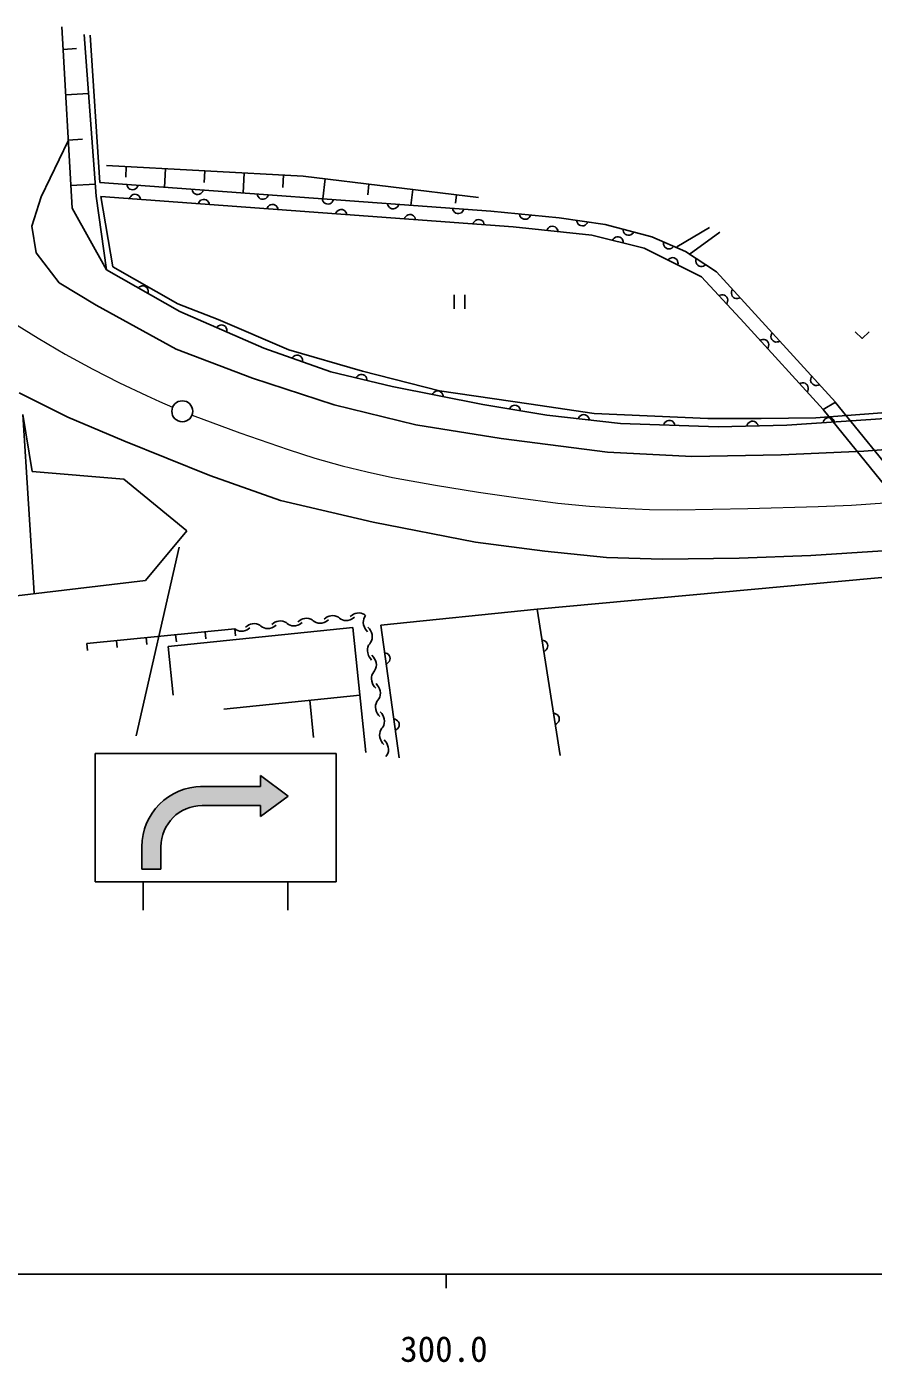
# Model space of a CAD drawing. Units: millimetres, scale not verified. Extents: x 40000 to 680000, y 20000 to 380000.
# Drawn here: x 338123 to 398430, y 198715 to 293850 of the extents above; entities that cross this region are included whole.
import ezdxf
from ezdxf.enums import TextEntityAlignment as Align

# ---------------------------------------------------------------- set-up
doc = ezdxf.new("R2010")
doc.units = ezdxf.units.MM
doc.header["$LTSCALE"] = 1000
doc.linetypes.add('CHAIN', pattern=[18.5, 12, -1.5, 3.5, -1.5])
for name, color, linetype, lineweight in [('M-BGD', 7, 'Continuous', 25), ('M-BMK', 2, 'CHAIN', 13), ('M-BMK-SRVR', 3, 'Continuous', 25), ('M-STR-STRC', 7, 'Continuous', 25), ('M-TTL-BAND', 7, 'Continuous', 25)]:
    doc.layers.add(name, color=color, linetype=linetype, lineweight=lineweight)
doc.styles.add('ＭＳ ゴシック', font='')
doc.styles.get('ＭＳ ゴシック').set_extended_font_data('MS Gothic')

msp = doc.modelspace()

# ---------------------------------------------------------------- hatches: boundary and pattern name
at = {"layer": 'M-STR-STRC'}
msp.add_hatch(color=256, dxfattribs=at).paths.add_polyline_path([(347688, 233847), (347688, 235438), (347743, 236006), (348058, 236864), (348396, 237350), (349141, 237970), (349740, 238235), (350133, 238330), (350620, 238370), (354780, 238370), (354780, 237581), (356738, 239049), (354780, 240518), (354780, 239728), (350620, 239728), (349498, 239579), (348665, 239257), (347717, 238597), (347358, 238225), (346793, 237378), (346454, 236465), (346377, 236073), (346330, 235438), (346330, 233847)])

# ---------------------------------------------------------------- linework, layer by layer
at = {"layer": 'M-BGD'}
for p, q in [((340625, 293850), (341360, 280931)), ((343074, 281789), (342217, 293299)), ((342635, 293250), (343335, 282746)), ((340717, 292235), (341661, 292289)), ((340901, 289005), (342530, 289098)), ((339156, 281727), (341087, 285724)), ((341084, 285776), (342096, 285833)), ((343816, 283971), (357823, 283213)), ((345217, 283895), (345175, 283126)), ((348018, 283744), (347946, 282408)), ((350820, 283592), (350774, 282758)), ((341268, 282546), (343010, 282645)), ((343335, 282746), (371187, 280703)), ((353621, 283440), (353543, 281997)), ((356422, 283288), (356373, 282391)), ((357823, 283213), (370311, 281695)), ((359384, 283023), (359209, 281582)), ((362506, 282644), (362412, 281868)), ((338482, 279646), (339156, 281727)), ((343809, 276523), (343074, 281789)), ((344269, 276735), (343394, 281754)), ((372770, 279594), (343394, 281754)), ((365628, 282264), (365489, 281121)), ((368750, 281885), (368678, 281288)), ((341360, 280931), (343809, 276523)), ((371187, 280703), (376061, 280236)), ((376061, 280236), (379329, 279769)), ((379329, 279769), (382655, 278894)), ((338789, 277748), (338482, 279646)), ((378373, 279011), (372770, 279594)), ((382108, 278077), (378373, 279011)), ((382655, 278894), (385048, 277844)), ((384433, 278167), (386759, 279552)), ((387501, 279206), (385324, 277623)), ((386193, 276034), (382108, 278077)), ((385048, 277844), (387266, 276385)), ((340442, 275605), (338789, 277748)), ((349023, 273574), (343809, 276523)), ((348879, 274109), (344269, 276735)), ((389228, 272766), (386193, 276034)), ((387266, 276385), (395728, 267105)), ((343074, 274013), (340442, 275605)), ((348768, 270891), (343074, 274013)), ((351769, 273000), (348879, 274109)), ((368568, 274747), (368568, 273747)), ((369335, 273747), (369335, 274747)), ((355006, 270957), (349023, 273574)), ((356788, 270840), (351769, 273000)), ((394853, 266580), (389228, 272766)), ((354217, 268809), (348768, 270891)), ((359792, 269265), (355006, 270957)), ((362040, 269323), (356788, 270840)), ((364168, 268214), (359792, 269265)), ((367526, 267922), (362040, 269323)), ((360033, 266911), (354217, 268809)), ((341044, 266039), (337580, 267767)), ((370627, 266930), (364168, 268214)), ((373887, 266989), (367526, 267922)), ((365850, 265503), (360033, 266911)), ((375179, 266172), (370627, 266930)), ((378556, 266288), (373887, 266989)), ((394853, 266580), (395728, 267105)), ((394853, 266580), (403912, 255412)), ((395719, 267100), (404796, 255910)), ((404556, 266814), (398428, 266288)), ((337848, 266225), (338511, 262165)), ((338647, 253498), (337848, 266225)), ((345045, 264340), (341044, 266039)), ((371911, 264523), (365850, 265503)), ((380431, 265588), (375179, 266172)), ((386640, 265938), (378556, 266288)), ((387376, 265355), (380431, 265588)), ((390433, 265938), (386640, 265938)), ((392278, 265471), (387376, 265355)), ((394343, 265997), (390433, 265938)), ((398253, 265880), (392278, 265471)), ((398428, 266288), (394343, 265997)), ((404614, 266288), (398253, 265880)), ((379503, 263544), (371911, 264523)), ((351174, 261887), (345045, 264340)), ((385503, 263238), (379503, 263544)), ((397748, 263605), (391870, 263360)), ((405156, 264217), (397748, 263605)), ((391870, 263360), (385503, 263238)), ((338511, 262165), (345045, 261620)), ((356194, 260113), (351174, 261887)), ((345045, 261620), (349537, 257945)), ((362800, 258565), (356194, 260113)), ((349537, 257945), (346588, 254406)), ((370099, 257131), (362800, 258565)), ((375044, 256489), (370099, 257131)), ((379422, 256036), (375044, 256489)), ((383423, 255923), (379422, 256036)), ((388887, 255999), (383423, 255923)), ((393982, 256187), (388887, 255999)), ((399116, 256527), (393982, 256187)), ((346588, 254406), (334473, 252954)), ((374491, 252358), (402205, 254900)), ((363340, 251210), (374491, 252358)), ((376131, 241945), (374491, 252358)), ((364652, 241781), (363340, 251210)), ((342410, 249919), (352949, 250959)), ((346626, 250335), (346675, 249837)), ((361362, 251049), (348200, 249692)), ((348734, 250543), (348783, 250045)), ((350841, 250751), (350890, 250253)), ((352949, 250959), (352998, 250461)), ((362279, 242159), (361362, 251049)), ((342410, 249919), (342459, 249421)), ((344518, 250127), (344567, 249629)), ((348200, 249692), (348556, 246234)), ((352167, 245242), (361858, 246241)), ((358558, 243224), (358285, 245872))]:
    msp.add_line(p, q, dxfattribs=at)
for points in [[(346055, 282546), (346016, 282457), (345963, 282383), (345881, 282300), (345789, 282259), (345694, 282238), (345570, 282247), (345478, 282282), (345394, 282336), (345323, 282429), (345280, 282511), (345257, 282605)], [(345443, 281603), (345481, 281692), (345535, 281767), (345617, 281849), (345708, 281890), (345804, 281911), (345928, 281902), (346020, 281867), (346104, 281813), (346175, 281720), (346217, 281638), (346241, 281544)], [(350697, 282206), (350658, 282116), (350605, 282042), (350523, 281960), (350431, 281918), (350335, 281897), (350212, 281906), (350120, 281941), (350036, 281996), (349964, 282089), (349922, 282170), (349899, 282264)], [(355339, 281865), (355300, 281776), (355247, 281702), (355164, 281619), (355073, 281578), (354977, 281557), (354854, 281566), (354762, 281601), (354678, 281655), (354606, 281749), (354564, 281830), (354541, 281924)], [(350339, 281243), (350377, 281332), (350431, 281407), (350513, 281489), (350605, 281530), (350700, 281551), (350824, 281542), (350916, 281507), (351000, 281453), (351071, 281360), (351113, 281278), (351137, 281184)], [(355235, 280883), (355274, 280973), (355327, 281047), (355409, 281129), (355501, 281170), (355597, 281192), (355720, 281182), (355812, 281148), (355896, 281093), (355967, 281000), (356010, 280919), (356033, 280825)], [(359981, 281525), (359942, 281436), (359889, 281361), (359806, 281279), (359715, 281238), (359619, 281217), (359496, 281226), (359404, 281260), (359320, 281315), (359248, 281408), (359206, 281490), (359183, 281583)], [(360131, 280523), (360170, 280613), (360223, 280687), (360306, 280769), (360397, 280811), (360493, 280832), (360616, 280823), (360708, 280788), (360792, 280733), (360864, 280640), (360906, 280559), (360929, 280465)], [(364623, 281185), (364584, 281095), (364531, 281021), (364448, 280939), (364357, 280897), (364261, 280876), (364138, 280885), (364046, 280920), (363962, 280974), (363890, 281068), (363848, 281149), (363825, 281243)], [(369265, 280844), (369226, 280755), (369173, 280680), (369090, 280598), (368999, 280557), (368903, 280536), (368780, 280545), (368688, 280580), (368604, 280634), (368532, 280727), (368490, 280809), (368467, 280903)], [(365027, 280163), (365066, 280253), (365120, 280327), (365202, 280409), (365293, 280451), (365389, 280472), (365513, 280463), (365604, 280428), (365688, 280374), (365760, 280280), (365802, 280199), (365825, 280105)], [(369923, 279804), (369962, 279893), (370016, 279967), (370098, 280049), (370189, 280091), (370285, 280112), (370409, 280103), (370500, 280068), (370585, 280014), (370656, 279920), (370698, 279839), (370721, 279745)], [(374022, 280432), (373981, 280343), (373926, 280270), (373842, 280190), (373750, 280150), (373654, 280131), (373530, 280143), (373439, 280180), (373356, 280236), (373287, 280331), (373247, 280413), (373226, 280508)], [(378091, 279946), (378046, 279860), (377988, 279789), (377900, 279713), (377806, 279678), (377709, 279663), (377586, 279681), (377497, 279722), (377417, 279782), (377352, 279880), (377316, 279964), (377299, 280059)], [(375174, 279344), (375215, 279432), (375271, 279505), (375356, 279584), (375448, 279623), (375545, 279641), (375668, 279628), (375759, 279591), (375841, 279534), (375910, 279438), (375949, 279356), (375970, 279261)], [(379852, 278641), (379906, 278722), (379971, 278786), (380066, 278853), (380163, 278879), (380261, 278883), (380382, 278853), (380466, 278803), (380540, 278735), (380594, 278631), (380622, 278543), (380628, 278447)], [(381379, 279230), (381325, 279149), (381258, 279086), (381162, 279020), (381065, 278996), (380967, 278993), (380847, 279024), (380763, 279075), (380691, 279144), (380638, 279249), (380611, 279337), (380605, 279433)], [(384218, 278208), (384152, 278137), (384076, 278084), (383971, 278034), (383872, 278026), (383774, 278038), (383661, 278088), (383586, 278151), (383525, 278231), (383489, 278343), (383476, 278433), (383486, 278530)], [(383793, 277235), (383862, 277303), (383940, 277351), (384048, 277396), (384148, 277399), (384244, 277382), (384355, 277327), (384427, 277260), (384484, 277177), (384515, 277064), (384523, 276972), (384508, 276877)], [(386491, 276894), (386414, 276835), (386331, 276796), (386219, 276764), (386119, 276773), (386025, 276801), (385922, 276869), (385858, 276944), (385811, 277033), (385795, 277149), (385797, 277241), (385823, 277334)], [(346068, 275246), (346141, 275310), (346221, 275354), (346331, 275393), (346431, 275392), (346527, 275370), (346635, 275309), (346703, 275238), (346756, 275153), (346780, 275038), (346783, 274947), (346764, 274852)], [(388946, 274543), (388856, 274504), (388766, 274487), (388650, 274484), (388555, 274517), (388471, 274567), (388388, 274659), (388345, 274747), (388321, 274845), (388334, 274961), (388359, 275049), (388407, 275134)], [(387438, 274693), (387527, 274733), (387617, 274751), (387733, 274755), (387828, 274723), (387913, 274673), (387997, 274582), (388041, 274494), (388065, 274397), (388054, 274280), (388030, 274192), (387983, 274107)], [(351648, 272426), (351714, 272498), (351790, 272550), (351895, 272600), (351994, 272609), (352092, 272597), (352205, 272547), (352280, 272484), (352342, 272404), (352378, 272292), (352391, 272202), (352381, 272105)], [(397132, 272122), (397632, 271650), (398132, 272122)], [(390365, 271516), (390454, 271554), (390544, 271571), (390661, 271574), (390755, 271541), (390839, 271490), (390923, 271399), (390965, 271310), (390989, 271213), (390976, 271096), (390951, 271008), (390903, 270924)], [(391766, 271449), (391677, 271411), (391587, 271394), (391471, 271391), (391376, 271424), (391292, 271474), (391208, 271566), (391166, 271654), (391142, 271751), (391154, 271868), (391180, 271956), (391227, 272041)], [(357022, 270244), (357083, 270320), (357154, 270378), (357255, 270436), (357354, 270451), (357452, 270447), (357569, 270405), (357648, 270347), (357715, 270273), (357759, 270164), (357778, 270074), (357776, 269978)], [(361591, 268833), (361644, 268915), (361708, 268980), (361803, 269047), (361900, 269073), (361998, 269079), (362118, 269050), (362203, 269001), (362277, 268933), (362333, 268830), (362361, 268743), (362369, 268646)], [(393177, 268423), (393267, 268461), (393357, 268478), (393473, 268481), (393568, 268448), (393652, 268397), (393735, 268306), (393778, 268217), (393801, 268120), (393789, 268003), (393763, 267915), (393715, 267831)], [(394587, 268356), (394497, 268318), (394408, 268301), (394291, 268298), (394197, 268331), (394112, 268381), (394029, 268473), (393986, 268561), (393962, 268658), (393975, 268775), (394000, 268863), (394048, 268948)], [(367005, 267650), (367055, 267734), (367117, 267801), (367209, 267873), (367304, 267903), (367402, 267912), (367524, 267888), (367610, 267842), (367687, 267778), (367747, 267676), (367779, 267590), (367790, 267494)], [(372508, 266617), (372555, 266702), (372615, 266771), (372705, 266846), (372799, 266879), (372897, 266891), (373019, 266870), (373107, 266827), (373186, 266765), (373248, 266666), (373283, 266581), (373297, 266485)], [(377408, 265924), (377450, 266012), (377506, 266084), (377591, 266163), (377684, 266201), (377780, 266219), (377904, 266205), (377994, 266167), (378076, 266109), (378144, 266013), (378183, 265930), (378203, 265836)], [(383504, 265485), (383539, 265576), (383590, 265652), (383668, 265737), (383758, 265782), (383853, 265807), (383977, 265803), (384070, 265772), (384156, 265721), (384231, 265630), (384277, 265551), (384303, 265458)], [(389427, 265404), (389457, 265496), (389503, 265575), (389577, 265665), (389664, 265715), (389757, 265745), (389881, 265748), (389976, 265723), (390065, 265677), (390145, 265591), (390195, 265514), (390227, 265423)], [(394867, 265648), (394892, 265742), (394935, 265823), (395005, 265916), (395089, 265970), (395181, 266005), (395305, 266013), (395400, 265992), (395492, 265950), (395575, 265867), (395629, 265793), (395665, 265703)], [(353719, 251075), (353845, 251177), (353947, 251240), (354073, 251290), (354206, 251327), (354346, 251341), (354494, 251324), (354625, 251280), (354736, 251212), (354813, 251149)], [(354813, 251149), (354910, 251074), (355028, 251020), (355149, 250990), (355268, 250979), (355417, 250994), (355582, 251039), (355681, 251077), (355796, 251155), (355892, 251231)], [(355582, 251265), (355708, 251367), (355810, 251430), (355937, 251480), (356070, 251517), (356209, 251531), (356357, 251513), (356489, 251470), (356599, 251402), (356676, 251339)], [(356676, 251339), (356773, 251264), (356892, 251210), (357012, 251180), (357131, 251169), (357280, 251184), (357445, 251229), (357545, 251267), (357659, 251345), (357755, 251421)], [(357446, 251455), (357572, 251557), (357674, 251619), (357800, 251670), (357933, 251707), (358073, 251721), (358221, 251703), (358352, 251660), (358463, 251592), (358540, 251529)], [(358540, 251529), (358637, 251454), (358755, 251400), (358876, 251370), (358995, 251359), (359144, 251374), (359309, 251419), (359408, 251457), (359523, 251535), (359619, 251611)], [(359309, 251645), (359435, 251747), (359537, 251809), (359664, 251860), (359797, 251897), (359936, 251911), (360084, 251893), (360216, 251850), (360326, 251782), (360403, 251719)], [(360403, 251719), (360500, 251644), (360619, 251590), (360739, 251560), (360858, 251549), (361007, 251564), (361172, 251609), (361272, 251647), (361386, 251725), (361482, 251801)], [(361173, 251835), (361299, 251937), (361401, 251999), (361527, 252050), (361660, 252087), (361800, 252101), (361948, 252083), (362079, 252040), (362190, 251972), (362267, 251909)], [(362267, 251909), (362190, 251800), (362137, 251670), (362110, 251538), (362103, 251409), (362126, 251248), (362182, 251072), (362228, 250965), (362318, 250845), (362404, 250745)], [(352949, 250959), (353046, 250884), (353165, 250830), (353285, 250800), (353404, 250789), (353553, 250804), (353718, 250849), (353818, 250887), (353932, 250965), (354028, 251041)], [(362427, 251081), (362543, 250949), (362615, 250842), (362676, 250707), (362722, 250565), (362744, 250414), (362731, 250254), (362690, 250109), (362621, 249987), (362556, 249901)], [(362556, 249901), (362480, 249792), (362427, 249661), (362400, 249529), (362393, 249400), (362416, 249240), (362472, 249063), (362518, 248957), (362607, 248837), (362693, 248736)], [(374839, 250150), (374935, 250133), (375020, 250097), (375118, 250036), (375179, 249957), (375222, 249868), (375241, 249746), (375228, 249648), (375194, 249554), (375119, 249463), (375050, 249404), (374964, 249360)], [(362717, 249073), (362833, 248941), (362905, 248834), (362965, 248699), (363011, 248557), (363033, 248406), (363020, 248245), (362980, 248101), (362910, 247978), (362846, 247892)], [(363613, 249249), (363709, 249230), (363793, 249193), (363890, 249130), (363950, 249050), (363991, 248960), (364008, 248837), (363993, 248741), (363958, 248647), (363881, 248557), (363811, 248499), (363724, 248457)], [(362846, 247892), (362769, 247784), (362716, 247653), (362689, 247521), (362682, 247392), (362705, 247231), (362761, 247055), (362807, 246949), (362897, 246828), (362983, 246728)], [(363006, 247065), (363122, 246933), (363194, 246825), (363255, 246690), (363301, 246548), (363322, 246398), (363310, 246237), (363269, 246093), (363200, 245970), (363135, 245884)], [(363135, 245884), (363059, 245776), (363006, 245645), (362979, 245513), (362972, 245384), (362995, 245223), (363051, 245047), (363097, 244941), (363186, 244820), (363272, 244720)], [(363295, 245056), (363412, 244925), (363484, 244817), (363544, 244682), (363590, 244540), (363612, 244390), (363599, 244229), (363559, 244085), (363489, 243962), (363425, 243876)], [(364269, 244534), (364365, 244515), (364449, 244479), (364546, 244416), (364606, 244335), (364647, 244246), (364664, 244123), (364649, 244026), (364614, 243932), (364537, 243843), (364466, 243784), (364379, 243742)], [(375659, 244943), (375755, 244926), (375840, 244891), (375938, 244829), (375999, 244750), (376042, 244661), (376061, 244539), (376048, 244442), (376014, 244347), (375939, 244257), (375870, 244197), (375784, 244153)], [(363425, 243876), (363348, 243767), (363295, 243637), (363268, 243505), (363261, 243376), (363284, 243215), (363340, 243038), (363386, 242932), (363475, 242812), (363562, 242712)], [(363585, 243048), (363701, 242916), (363773, 242809), (363834, 242674), (363880, 242532), (363901, 242381), (363889, 242221), (363848, 242076), (363779, 241954), (363714, 241867)]]:
    msp.add_lwpolyline(points, dxfattribs=at)
at = {"layer": 'M-BMK'}
for points in [[(336103, 273394), (338941, 271655), (340873, 270527), (342834, 269451), (344732, 268492), (346659, 267587), (347587, 267165), (348516, 266746)], [(349904, 266177), (353308, 264930), (356744, 263734), (358660, 263125), (360591, 262574), (362384, 262132), (364191, 261748), (367240, 261197), (370310, 260703), (373136, 260280), (375968, 259917), (378207, 259702), (380450, 259547), (382477, 259462), (384515, 259437), (389501, 259526), (394498, 259666), (396874, 259765), (399255, 259924)]]:
    msp.add_lwpolyline(points, dxfattribs=at)
at = {"layer": 'M-BMK-SRVR'}
msp.add_circle((349208, 266456), 746, dxfattribs=at)
at = {"layer": 'M-STR-STRC'}
for p, q in [((348986, 256778), (345929, 243330)), ((360159, 242085), (342999, 242085)), ((342999, 242085), (342999, 232933)), ((360159, 232933), (360159, 242085)), ((354780, 240518), (356738, 239049)), ((354780, 240518), (354780, 239728)), ((350494, 239728), (354780, 239728)), ((354780, 237581), (356738, 239049)), ((354780, 238370), (350620, 238370)), ((354780, 238370), (354780, 237581)), ((346330, 233847), (346330, 235438)), ((347688, 233847), (347688, 235438)), ((347688, 233847), (346330, 233847)), ((342999, 232933), (360159, 232933)), ((346431, 232933), (346431, 230914)), ((356727, 232933), (356727, 230914))]:
    msp.add_line(p, q, dxfattribs=at)
for radius in [4290, 2932]:
    msp.add_arc((350620, 235438), radius, 90, 180, dxfattribs=at)
at = {"layer": 'M-TTL-BAND'}
for p, q in [((40000, 205000), (579000, 205000)), ((368000, 205000), (368000, 204000))]:
    msp.add_line(p, q, dxfattribs=at)

# ---------------------------------------------------------------- texts
at = {"layer": 'M-TTL-BAND', "style": 'ＭＳ ゴシック'}
msp.add_text('300.0', height=1833, dxfattribs=at).set_placement((367844, 198195), align=Align.BOTTOM_CENTER)

doc.saveas('drawing.dxf')
